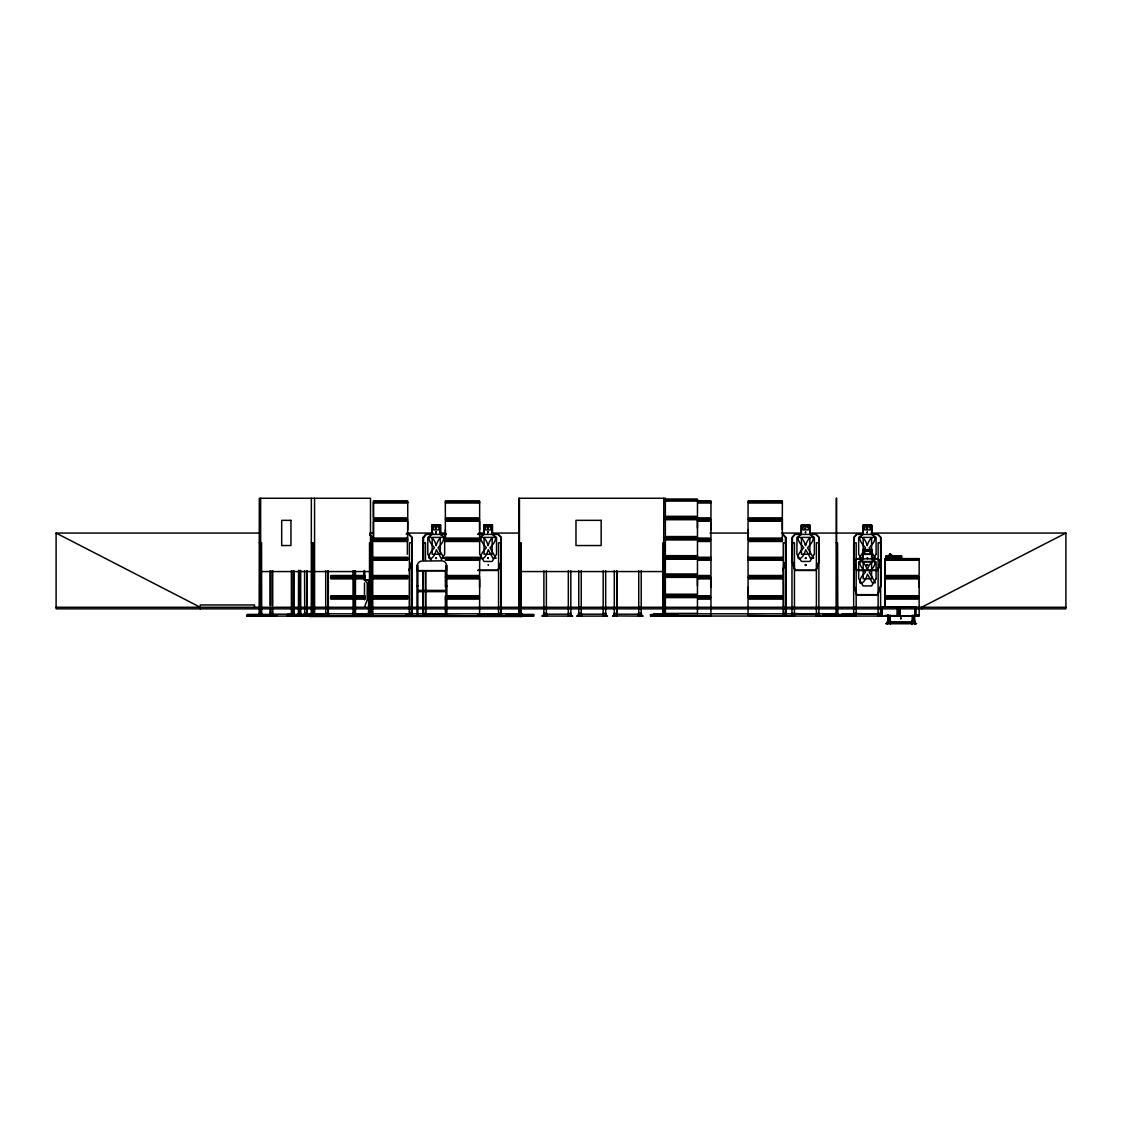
<?xml version="1.0" encoding="UTF-8"?>
<svg xmlns="http://www.w3.org/2000/svg" width="1122" height="1122" viewBox="0 0 1122 1122"><rect width="100%" height="100%" fill="white"/><g stroke="black" fill="none" stroke-linecap="round" stroke-linejoin="round"><path stroke-width="1.5" d="M373.472 538.083L373.472 521.253L407.735 521.253L407.693 538.083L373.43 538.083L373.43 521.253M407.693 529.668L407.693 521.253M445.378 538.083L445.378 529.668M479.599 587.311L479.599 578.896L445.35 578.896L445.378 587.311M479.599 529.668L479.599 521.253L445.35 521.253L445.35 538.083L479.641 538.083M697.435 585.782L697.435 577.367L665.472 577.367M697.435 528.139L697.435 519.724L665.472 519.724M710.913 587.311L710.913 578.896L698.235 578.896M710.913 529.668L710.913 521.253L698.235 521.253M782.357 595.726L748.051 595.726L748.094 587.311M782.357 538.083L748.051 538.083L748.094 529.668M782.314 529.668L782.314 521.253M884.893 595.74L884.893 578.896M894.108 557.704L893 557.031M894.529 557.129L893.294 556.456M919.114 587.311L919.114 578.896L884.865 578.896L884.865 595.726L919.156 595.726L919.156 578.896M506.176 615.726L533.665 616.048L246.77 616.104L276.713 615.726L247.233 616.048L247.345 614.576L272.828 614.576L247.317 614.576M533.651 615.726L533.665 614.576L521.632 614.576L533.665 614.618M678.025 615.726L650.536 616.048L919.184 616.062L884.781 615.445M650.55 615.726L650.55 614.576L678.039 614.576L678.053 616.104M823.043 615.726L850.813 615.726M823.31 616.048L823.324 614.618M850.827 616.104L850.813 614.576L823.043 614.576L823.043 616.104M888.666 555.671L888.652 557.494M894.739 557.704L894.571 555.699L889.914 555.853L889.339 557.704L889.339 555.6L891.569 556.007M889.339 555.741C888.919 558.952 891.597 557.648 888.4 556.161M898.343 557.115L898.343 556.316L898.385 557.732M898.708 556.442L898.708 557.732L899.199 555.853A2.174 1.374 -89.7 0 1 899.185 557.55L899.255 557.732M886.787 557.48L886.787 555.783M887.628 557.368L887.628 556.007L889.269 555.881M887.867 557.368L887.67 555.881M887.923 557.494L887.965 555.783M888.652 557.368L888.4 556.189M891.022 554.745L889.732 554.703L889.76 553.861L891.022 554.745M890.433 557.396L890.433 556.007C905.594 556.778 886.001 557.943 889.9 557.55M890.475 554.324L890.349 554.044M890.826 558.756L889.746 558.672L891.008 558.756M891.625 557.69L891.527 555.811M892.06 557.69L891.92 555.769L889.956 555.853L894.402 555.881L894.416 557.578L890.153 557.957L899.255 557.564M892.607 557.522L892.355 555.755L890.588 555.741M892.733 555.909L892.761 557.69M893.112 557.69L893.126 555.755M892.874 555.909L893.799 555.979M893.631 555.699L893.561 557.69L890.882 557.676L892.551 557.648M893.925 557.031L896.646 556.47L892.958 556.456M894.108 555.825L894.276 557.522M895.272 557.704L895.09 556.035L890.924 555.867M895.202 556.33L893.294 556.891L894.472 556.905M895.637 555.923L894.206 555.825M896.478 556.26L896.113 557.171L896.45 556.26M898.806 557.55L899.199 555.951M899.129 556.891L899.269 555.853M901.653 557.438L901.653 556.133L900.573 556.119L900.559 557.424L901.653 557.438L893.939 557.283M533.665 615.95L497.986 615.726L505.293 615.922M650.564 615.95L710.955 616.006M823.043 615.95L850.813 615.866M445.995 616.104L446.865 615.74L445.995 616.104L445.995 565.656M891.106 555.867L889.578 556.961M782.385 558.419L747.715 558.083L782.385 557.746M890.517 557.41L890.335 558.265L890.517 557.382M890.363 558.153L891.709 557.059M272.309 615.922L272.253 609.134M300.92 613.439L298.298 613.439L298.494 615.922M298.971 614.716L299.055 616.104M368.17 614.351L369.376 608.545M368.311 614.618L369.615 608.545M368.549 614.618L369.783 608.629M247.962 614.716L248.074 616.104M270.093 609.134L270.304 615.922M435.729 528.7L436.093 527.691L435.771 528.672M435.729 545.124L435.883 544.745M487.607 528.7L487.972 527.691M487.607 545.124L488.098 544.745M370.793 565.825L371.859 561.463L371.859 537.41L369.727 534.409M370.653 567.283L372.28 561.519L370.821 567.494M342.266 615.866L388.843 615.922M905.23 559.317L906.842 559.261M487.649 528.672L487.93 527.817L488.322 528.7M408.829 570.186L411.802 561.463L411.732 537.41L408.829 534.409M500.959 561.463L497.972 570.186L477.944 570.186M501.253 561.519L498.182 570.481L477.734 570.481M782.637 570.186L785.624 561.463L785.54 537.41L782.637 534.409M805.287 544.745L805.638 544.745M818.878 561.463L815.876 570.186L795.133 570.186L792.427 561.463L792.427 537.452L795.133 534.409L815.876 534.409L818.878 537.41L818.878 616.104M867.011 544.745L867.376 544.745M880.602 561.463L877.586 570.186L856.857 570.186L854.151 561.463L854.151 537.452L856.857 534.409L877.6 534.409L880.602 537.41L880.602 616.104M880.602 585.936L877.6 594.66L856.857 594.66L854.151 585.936L854.151 561.926L856.871 558.882L877.6 558.882L880.602 561.884M914.318 614.716L911.316 623.439L890.573 623.439L887.867 614.716M911.527 623.734L914.626 614.772M297.512 614.716L297.681 616.104M263.123 614.716L263.291 616.104M364.496 607.086L367.203 599.877L367.203 583.047L364.496 580.032L364.426 570.719L364.664 579.737M478.126 615.866L470.875 615.922M755.681 615.866L762.665 615.922M518.196 615.726L518.56 614.576M541.996 616.048L572.711 616.104L571.561 615.922M543.146 615.922L543.637 614.576L543.693 616.104M577.143 615.922C577.451 617.072 579.078 612.388 578.377 616.104M612.57 616.104L613.916 615.726L613.734 614.716M613.916 614.716L613.93 616.104M791.487 615.726L782.651 615.726L789.958 615.922M851.57 616.104L853.491 615.726L852.72 615.922M891.373 556.961L895.622 557.213M916.239 623.552L886.198 623.552M886.969 623.552L887.292 622.205M805.652 532.08L805.203 532.67M441.17 560.018L444.649 554.254L444.649 537.41L440.287 534.409L440.287 525.391M862.678 558.139L859.48 558.111L865.483 547.69C853.604 535.545 863.744 532.641 867.25 545.657C870.658 532.684 881.429 535.418 869.213 547.76L875.258 558.111L872.187 558.139M423.078 560.257L423.162 537.34L426.009 534.114L431.956 534.114L431.956 525.096M423.457 537.452L426.065 534.409L446.177 534.409M426.15 534.409L423.527 537.452L423.527 559.752M853.856 561.799L856.731 558.588L862.874 558.588L862.874 549.57L871.892 549.57L871.892 558.588L877.727 558.588L880.91 561.771L880.91 585.993L877.811 594.955L856.633 594.955L853.856 585.979L853.856 561.799M890.069 555.783L890.924 555.741L890.966 557.676L891.134 556.021M436.388 557.802L435.687 558.125L436.402 558.433M488.266 557.802L487.565 558.125L488.28 558.433M805.848 558.49L805.105 558.251L805.82 557.676M867.572 558.49L866.829 558.251L867.544 557.676M890.419 556.021L888.414 556.498M867.32 532.109L866.941 532.67M479.683 537.41L484.045 534.409L484.115 525.391L492.249 525.391L492.249 534.409M921.527 607.325L1065.9 533.062L1065.9 608.853L56.1 608.853L56.1 533.062L259.463 533.062M805.834 558.433L805.82 557.802M867.558 558.433L867.544 557.802M436.318 558.476L436.318 557.76M488.196 558.476L488.182 557.76M419.011 615.922L426.304 615.726L408.829 615.726L416.136 615.922M543.455 615.866L542.122 615.922M612.71 615.922L643.116 616.104L641.658 615.866M407.763 557.746L373.107 558.167L407.763 558.419M479.669 557.746L445.013 558.167L479.669 558.419M747.897 557.816L748.094 541.477L782.357 541.477M747.967 615.403L782.357 616.006M891.822 555.124L890.069 556.147M900.812 617.885L900.952 618.811M436.22 532.712L436.079 531.674L435.799 532.67M805.638 532.712L805.582 531.8M487.958 532.123L487.677 532.67M445.266 615.445L479.641 616.006M867.264 532.726L867.306 531.8M889.886 555.853L890.784 555.656M911.99 559.247L914.472 559.303M417.847 616.076L416.977 615.712L417.847 616.076L417.847 565.656M665.472 499.346L697.463 499.346M665.444 499.416L697.491 499.416M665.444 500.019L697.491 500.019M665.444 500.089L697.491 500.089M373.402 500.945L407.763 500.945M445.322 500.945L479.669 500.945M698.221 500.917L710.983 500.945M748.023 500.945L782.385 500.945M665.5 501.099L697.435 501.099M698.249 501.59L710.983 501.59M407.693 502.628L373.472 502.628L373.472 517.859L407.735 517.859L407.735 501.618L373.402 501.618L373.43 517.859M373.514 502.656L407.665 502.656M665.472 516.33L697.463 516.33L697.463 500.089M665.262 517.508L697.702 517.508M445.35 517.859L479.641 517.859L479.641 501.618L445.322 501.618L445.378 517.859M698.235 517.859L710.955 517.859L710.955 501.618M782.357 517.859L748.051 517.859L748.051 501.618L782.385 501.548L782.314 517.859M665.262 518.546L697.702 518.546M373.191 519.037L407.973 519.037M445.111 519.037L479.879 519.037M698.305 519.037L711.194 519.037M747.813 519.037L782.581 519.037M373.191 520.075L407.973 520.075M445.111 520.075L479.879 520.075M698.305 520.075L711.194 520.075M747.813 520.075L782.581 520.075M440.666 525.096L431.872 525.096L431.872 534.114M432.166 525.391L440.371 525.391L440.371 534.409M435.855 532.726L436.163 531.8L435.939 532.599M487.733 532.726L488.098 531.688L487.804 532.599M369.909 533.062L373.416 533.062M406.725 533.062L433.022 533.062M440.034 533.062L445.294 533.062M478.603 533.062L483.863 533.062M492.628 533.062L518.925 533.062M710.016 533.062L748.584 533.062M781.894 533.062L801.178 533.062M809.944 533.062L862.538 533.062M871.303 533.062L1065.9 533.062M406.122 534.114L409.025 534.114L412.097 537.298L412.083 616.104M440.581 534.114L446.304 534.114M477.818 534.114L483.834 534.114L483.834 525.096M498.182 534.114L492.46 534.114L492.544 525.096L483.75 525.096L483.75 534.114M782.763 534.114L785.919 537.298L785.905 616.104M477.944 534.409L498.056 534.409L500.959 537.41M665.472 536.554L697.463 536.554L697.463 519.724M372.069 537.298L369.811 534.114L372.069 537.41L372.266 616.104M423.162 537.34L423.331 560.257M665.262 537.733L697.702 537.733M698.235 538.083L710.955 538.083L710.955 521.253M665.262 538.77L697.702 538.77M373.191 539.261L407.973 539.261M445.111 539.261L479.879 539.261M698.305 539.261L711.194 539.261M747.813 539.261L782.581 539.261M665.472 539.948L697.463 539.948L697.463 556.175M373.191 540.299L407.973 540.299M445.111 540.299L479.879 540.299M698.305 540.299L711.194 540.299M747.813 540.299L782.581 540.299M373.43 541.477L407.735 541.477M445.35 541.477L479.641 541.477M698.235 541.477L710.955 541.477L710.955 557.704M259.322 542.81L261.566 542.81L261.664 616.104L261.721 613.439L259.098 613.439M311.341 542.81L313.192 542.81L313.192 616.104M412.055 542.81L409.404 542.81L409.404 616.104M423.078 542.81L425.476 542.81L425.476 560.257M501.211 542.81L498.561 542.81L498.561 616.104M518.757 542.81L521.239 542.81L521.239 616.104M665.36 542.81L662.878 542.81L662.878 616.104M785.877 542.81L783.226 542.81L783.437 616.104L783.479 568.98M818.878 542.81L816.395 542.81L816.395 616.104M836.283 542.81L837.559 542.81L837.531 616.104L837.278 542.81M853.688 542.81L856.17 542.81L856.17 616.104M880.602 542.81L878.119 542.81L878.119 616.104M863.169 549.864L871.598 549.864M863.169 554.254L871.584 554.254M665.444 556.217L697.491 556.217M665.472 556.835L697.463 556.835M665.444 556.891L697.491 556.891M373.472 557.269L407.693 557.269M445.378 557.269L479.599 557.269M698.221 557.269L710.913 557.269M748.094 557.269L782.314 557.269M665.444 557.746L697.491 557.746M698.249 557.746L710.983 557.746M698.221 558.419L710.983 558.419M373.402 558.602L407.763 558.602M445.322 558.602L479.669 558.602M698.221 558.56L710.983 558.602M748.023 558.602L782.385 558.602M884.837 558.602L919.184 558.602M479.669 559.191L445.322 559.191L479.669 559.233L479.599 575.502L445.35 575.502L445.378 570.425M748.023 559.191L782.385 559.191L748.023 559.275L748.094 575.502L782.357 575.502M884.837 559.191L919.184 559.191L919.114 575.502L884.865 575.502L884.865 559.275L919.184 559.233M373.472 560.271L407.693 560.271M445.378 560.271L479.599 560.271M698.221 560.271L710.913 560.271M748.094 560.271L782.314 560.271M919.114 560.271L884.893 560.271L884.893 575.502M412.012 561.519L409.109 570.481M805.372 564.632L805.372 565.446M867.096 564.632L867.096 565.446M417.412 570.593L446.43 570.593M260.641 571.561L370.498 571.561M520.496 571.561L663.607 571.561M665.472 573.973L697.463 573.973L697.463 557.746M665.262 575.151L697.702 575.151M330.808 575.502L365.099 575.502M373.43 575.502L407.735 575.502M698.235 575.502L710.955 575.502L710.955 559.275M665.262 576.189L697.702 576.189M330.569 576.68L365.337 576.68M373.191 576.68L407.973 576.68M445.111 576.68L479.879 576.68M698.305 576.68L711.194 576.68M747.813 576.68L782.581 576.68M884.627 576.68L919.395 576.68M330.569 577.718L365.337 577.718M373.191 577.718L407.973 577.718M445.111 577.718L479.879 577.718M698.305 577.718L711.194 577.718M747.813 577.718L782.581 577.718M884.627 577.718L919.395 577.718M330.808 578.896L365.099 578.896M373.43 578.896L407.735 578.896M782.357 578.896L748.051 578.896L748.051 595.726M364.426 579.737L368.184 579.737L369.461 581.855M367.82 579.934L370.064 579.934M368.114 580.032L364.243 580.032L364.243 571.014M416.977 585.67L417.847 585.67M445.995 585.67L446.865 585.67M416.977 585.894L417.847 585.894M445.995 585.894L446.865 585.894M417.847 590.396L445.995 590.396M417.847 591.645L445.995 591.645M665.472 594.211L697.463 594.211L697.463 577.367M665.262 595.375L697.702 595.375M330.808 595.726L365.099 595.726M373.43 595.726L407.735 595.726M445.35 595.726L479.641 595.726L479.641 578.896M698.235 595.74L710.955 595.726L710.955 578.896M665.262 596.427L697.702 596.427M330.569 596.904L365.337 596.904M373.191 596.904L407.973 596.904M445.111 596.904L479.879 596.904M698.305 596.904L711.194 596.904M747.813 596.904L782.581 596.904M884.627 596.904L919.395 596.904M665.472 597.591L697.463 597.591L697.463 613.832M330.569 597.942L365.337 597.942M373.191 597.942L407.973 597.942M445.111 597.942L479.879 597.942M698.305 597.942L711.194 597.942M747.813 597.942L782.581 597.942M884.627 597.942L919.395 597.942M330.808 599.12L365.099 599.12M373.43 599.12L407.735 599.12M445.35 599.12L479.641 599.12L479.599 614.912M698.235 599.12L710.955 599.12L710.913 614.912M782.357 599.12L748.051 599.12L748.094 614.912M881.822 606.946L898.217 606.946M899.676 606.946L916.085 606.946M56.1 607.268L1065.9 607.268M314.791 613.439L311.103 613.439L311.187 616.104M352.785 613.439L355.716 613.439M372.995 613.439L368.409 613.439L368.409 614.197M697.435 613.383L662.583 613.439L662.597 616.104M837.854 613.439L836.002 613.439L836.002 616.104M837.096 613.818L653.846 613.818L653.846 616.104M882.243 613.818L842.089 613.818L842.089 616.104M260.781 614.197L261.664 614.197M272.506 614.197L291.566 614.197M298.368 614.197L299.167 614.197M306.965 614.197L325.955 614.197M370.274 614.197L354.987 614.197L354.987 613.439M405.94 614.197L409.376 614.197M425.757 614.197L446.654 614.197M477.888 614.197L498.533 614.197M546.666 614.197L568.041 614.197M581.519 614.197L602.893 614.197M617.072 614.197L638.446 614.197M663.789 614.197L664.757 614.197M836.283 614.197L837.559 614.197M287.19 614.576L310.822 614.576L287.232 614.576L287.19 616.104M506.176 614.716L516.485 614.576L506.176 614.618L506.19 616.104M571.168 614.618L571.379 615.726M606.104 614.576L606.034 616.104M641.602 614.716L641.588 616.104M650.55 614.716L678.039 614.716M823.043 614.716L850.813 614.618M916.772 614.912L919.114 614.912M916.884 615.403L919.184 615.403L919.114 599.12L884.865 599.12L884.865 607.24M287.344 614.716L287.344 615.726L335.562 615.922M407.735 616.006L287.344 615.726M576.848 616.104L607.563 616.104L606.413 615.922M900.728 618.811L900.952 617.885M890.531 621.826L911.92 621.826M914.837 622.205L915.075 623.734M887.165 622.331L887.348 623.734M885.819 623.678L887.207 623.552M916.604 623.678L915.089 623.495M895.987 556.736L896.646 556.638M894.907 555.839L891.359 555.811L893.378 555.909M898.484 556.105L901.359 556.133M900.321 556.119L901.653 556.133M896.646 556.47L892.958 556.722M893.687 557.185L894.865 557.185M889.648 554.52L891.05 554.52M888.105 556.021L885.721 555.881L885.721 557.311L895.622 557.704M888.624 555.881L899.073 555.853M886.24 556.217L889.774 556.203M892.733 556.232L896.127 556.736M886.24 556.961L889.76 556.975M892.116 557.508L891.191 557.676L892.004 557.508M894.192 557.396L898.624 557.424M881.976 615.922L882.313 608.475M881.415 615.866L882.691 616.104M665.893 614.618L665.977 615.866M453.274 615.866L446.29 615.922M410.007 615.922L409.965 613.439M56.1 533.062L200.263 607.268M312.715 615.922L312.757 570.369M289.055 614.702L288.957 616.104M498.098 534.114L501.253 537.298L501.239 616.104M327.498 615.922L327.554 613.439M301.509 614.576L301.481 616.104M431.297 560.018L427.805 554.254L427.805 537.41L432.166 534.409L432.236 525.391M367.946 579.737L369.923 583.047M367.862 580.032L369.671 583.047M820.687 616.104L819.355 615.726M488.014 527.719L488.351 528.686M488.014 544.128L488.351 545.096M887.572 614.758L890.349 623.734M850.532 614.576L850.532 616.104M895.356 556.147L895.356 557.325M887.754 621.069L887.754 623.734L887.768 615.277M921.737 607.268L921.737 608.853M915.889 608.475L915.847 616.104M915.468 608.475L915.398 616.104M915.061 608.475L915.061 616.104M914.837 623.734L914.963 621.069L911.92 621.069L911.92 623.734M914.682 615.122L914.668 623.734M914.402 621.069L914.388 623.734M912.495 621.069L912.495 623.734M912.2 615.122L912.2 623.734M900.167 608.475L900.167 616.104M899.872 608.475L899.872 616.104M899.676 608.475L899.676 616.104M898.021 608.475L898.021 616.104M897.614 608.475L897.614 616.104M897.207 608.475L897.207 616.104M890.531 623.734L890.531 621.069L887.474 621.069L887.586 623.734M890.251 615.277L890.251 623.734M889.97 621.069L889.97 623.734M888.063 621.069L888.063 623.734M884.893 599.12L884.893 607.016M882.018 608.475L882.018 616.104M881.822 608.475L881.822 616.104M880.882 616.104L880.854 613.439L877.811 613.439L877.825 614.197L853.379 613.439L853.379 616.104M880.279 613.439L880.279 616.104M878.4 613.439L878.372 616.104M855.862 613.439L855.89 616.104M853.968 613.439L853.94 616.104M853.66 542.81L853.66 616.104M837.685 613.439L837.825 616.104M836.591 498.266L836.591 616.104M836.297 498.266L836.283 616.104L836.156 613.439M819.158 616.104L819.158 613.439L816.115 613.439L816.115 614.197L791.669 613.439L791.669 616.104M818.597 613.439L818.597 616.104M816.676 613.439L816.676 616.104M794.446 616.104L794.446 542.81L791.964 542.81L791.964 616.104M794.152 613.439L794.152 616.104M792.244 613.439L792.244 616.104M786.143 616.104L786.143 613.439L782.946 613.439L782.946 614.197L783.198 613.439M785.624 537.41L785.624 616.104M785.316 613.439L785.274 616.104M782.314 538.083L782.357 521.253L748.051 521.253L748.051 538.083M665.641 613.439L665.739 616.104M665.556 614.576L665.556 616.104M665.36 616.104L665.36 498.266L518.757 498.266L518.757 616.104M665.051 613.439L665.037 616.104L664.757 542.81M663.817 498.266L663.509 616.104M663.158 613.439L663.158 616.104M641.419 616.104L641.504 613.439L638.446 613.439L638.446 616.104M641.223 570.733L641.209 616.104M640.928 613.439L640.928 616.104M639.021 613.439L639.021 616.104M638.741 570.733L638.741 616.104M617.072 616.104L617.072 613.439L614.014 613.439L614.099 616.104M616.497 613.439L616.497 616.104M614.59 613.439L614.59 616.104M614.295 570.733L614.309 616.104M605.866 616.104L605.95 613.439L602.893 613.439L602.893 616.104M605.67 570.733L605.67 616.104M605.375 613.439L605.375 616.104M603.468 613.439L603.468 616.104M603.173 570.733L603.187 616.104M581.519 616.104L581.519 613.439L578.461 613.439L578.545 616.104M581.224 570.733L581.238 616.104M580.944 613.439L580.944 616.104M579.036 613.439L579.036 616.104M578.756 570.733L578.756 616.104M571.014 616.104L571.098 613.439L568.041 613.439L568.041 616.104M570.817 570.733L570.817 616.104M570.523 613.439L570.523 616.104M568.616 613.439L568.616 616.104M568.335 570.733L568.321 616.104M546.666 616.104L546.666 613.439L543.609 613.439L543.525 616.104M546.372 570.733L546.386 616.104M546.091 613.439L546.091 616.104M544.17 613.439L544.184 616.104M543.889 570.733L543.904 616.104M521.52 616.104L521.52 613.439L518.462 613.439L518.56 616.104M520.959 613.439L520.959 616.104M520.664 613.439L520.524 616.497M520.384 542.81L520.398 616.104M519.444 498.266L519.43 616.104M519.29 613.439L519.276 616.104M519.051 613.439L519.051 616.104M501.478 616.104L501.478 613.439L498.28 613.439L498.28 614.197M500.889 537.41L501.001 616.104M500.608 613.439L500.65 616.104M498.799 613.439L498.771 616.104M492.165 525.391L492.165 534.409L496.527 537.41L496.527 554.254L492.165 561.463L484.045 561.463L479.683 554.254L479.641 521.253M446.865 565.236L446.865 616.104M445.378 599.12L445.378 614.912M440.581 525.096L440.666 534.114M426.009 614.197L426.009 613.439L422.812 613.439L422.812 616.104M425.729 570.733L425.729 616.104M425.476 570.733L425.519 616.104M425.126 613.439L425.168 616.104M423.331 570.733L423.289 616.104M423.078 570.733L423.05 616.104M417.412 565.348L417.412 570.775L446.43 570.775L446.43 565.348A4.909 4.278 0 0 0 441.283 560.846L422.573 561.042A4.909 4.278 0 0 0 417.412 565.544M416.977 565.236L416.977 616.104M412.335 616.104L412.335 613.439L409.137 613.439L409.137 614.197M411.802 537.41L411.802 616.104M411.451 613.439L411.493 616.104M409.656 568.98L409.614 616.104M407.37 537.41L407.37 554.254M372.939 613.439L372.939 616.104M372.742 616.104L372.742 542.81L369.517 542.81L369.517 616.104M371.761 613.439L371.663 616.104M371.368 542.81L371.522 616.104M370.765 613.439L370.765 616.104M370.498 543.637L370.498 498.266L259.322 498.266L259.168 616.104M370.625 613.439L370.625 616.104M370.386 542.81L370.386 616.104M369.39 613.439L369.362 616.104M368.97 613.439L368.858 616.104M368.591 579.934L368.577 616.104M364.496 583.047L364.496 599.877M355.464 570.733L355.464 616.104M355.365 613.439L355.365 616.104M354.79 570.733L354.79 616.104M354.384 613.439L354.482 616.104M353.711 570.733L353.711 616.104M353.5 613.439L353.5 616.104M353.135 613.439L353.135 616.104L353.037 570.733M352.827 613.439L352.827 616.104M328.592 616.104L328.592 613.439L325.464 613.439L325.478 614.197M328.353 570.733L328.353 616.104M328.115 613.439L328.171 616.104M327.876 570.733L327.876 616.104M325.899 613.439L325.829 616.104M325.717 570.733L325.717 616.104M314.567 498.266L314.595 616.104M313.88 613.439L314.006 616.104M313.641 570.369L313.795 616.104M313.445 613.439L313.445 616.104M312.645 613.439L312.589 616.104M312.211 542.81L312.211 616.104M312.098 613.439L312.098 616.104M311.341 498.266L311.313 616.104M307.442 614.197L307.442 613.439L304.314 613.439L304.314 616.104M307.19 570.733L307.077 616.104M306.965 613.439L306.965 616.104M306.713 570.733L306.713 616.104M306.39 613.439L306.39 616.104M306.32 613.439L306.32 616.104M304.735 613.439L304.735 616.104L304.567 570.733M300.85 613.439L300.78 616.104M300.696 570.369L300.696 616.104M299.728 613.439L299.602 616.104M299.336 570.369L299.167 616.104M298.536 570.369L298.438 616.104M294.216 616.104L294.216 613.439L291.089 613.439L291.089 616.104M293.964 570.733L293.964 616.104M293.501 570.733L293.501 616.104M293.108 613.439L293.179 616.104M292.127 613.439L292.197 616.104M291.804 570.733L291.804 616.104M291.51 613.439L291.44 616.104L291.341 570.733M272.983 614.197L272.983 613.439L269.841 613.439L269.855 616.104M272.73 570.733L272.73 605.642M272.73 609.134L272.828 616.104M272.506 613.439L272.506 616.104M272.253 570.733L272.253 605.642M271.861 613.439L271.931 616.104M270.963 613.439L271.061 616.104M270.57 570.733L270.57 605.642M270.57 609.134L270.57 616.104M270.276 613.439L270.234 616.104M270.093 570.733L270.093 605.642M261.454 613.439L261.454 616.104M260.781 613.439L260.781 616.104M260.641 498.266L260.683 616.104M260.528 613.439L260.444 616.104M260.122 542.81L260.304 616.104M259.967 613.439L259.967 616.104M254.512 607.268L254.512 604.968L200.263 604.968L200.263 608.853M887.053 557.48A1.767 1.767 0 0 1 887.067 555.783M892.074 557.157A1.781 1.781 0 0 1 891.247 558.237M889.101 557.943A1.781 1.781 0 0 1 888.582 556.694L888.652 556.232A1.781 1.781 0 0 1 891.906 555.811M892.285 557.213A2.02 2.02 0 0 1 889.171 558.335A2.02 2.02 0 0 1 889.185 555.025A2.02 2.02 0 0 1 892.285 556.175M894.094 557.171L895.132 557.704L894.094 557.087M488.336 565.025C488.491 565.32 487.397 564.506 488.477 565.025M806.031 565.025C805.217 566.75 805.189 563.3 806.031 565.025M867.755 565.025C866.829 566.834 866.913 563.286 867.755 565.025M443.961 558.111L441.156 558.391L436.374 549.682C433.05 563.384 422.349 560.509 434.509 547.69C423.05 535.643 432.812 532.571 436.22 545.657C439.543 532.613 449.908 535.517 438.113 547.76L443.961 558.111M495.84 558.111L493.035 558.391L488.238 549.682C484.928 563.384 474.227 560.509 486.387 547.69C474.929 535.643 484.69 532.571 488.098 545.657C491.422 532.613 501.786 535.517 489.991 547.76L495.84 558.111M805.049 528.658C805.68 528.476 806.241 527.985 805.049 528.658M866.773 528.658C868.204 529.556 867.208 526.358 866.773 528.658M813.548 558.111L810.645 558.391L805.68 549.682C802.272 563.314 791.15 560.607 803.759 547.69C791.88 535.545 802.034 532.641 805.54 545.657C808.948 532.684 819.719 535.418 807.489 547.76L813.548 558.111M875.272 582.584L872.383 582.851L867.418 574.155C864.01 587.788 852.888 585.081 865.497 572.164C853.618 560.018 863.772 557.101 867.278 570.13C870.686 557.157 881.457 559.892 869.227 572.234L875.272 582.584M785.835 561.519L782.847 570.481L785.835 561.519M819.172 561.519L816.087 570.481L794.909 570.481L792.118 561.505L792.118 537.34L794.993 534.114L801.136 534.114L801.136 525.096L810.154 525.096L810.154 534.114L816.003 534.114L819.172 537.298L819.172 561.519M880.896 561.519L877.797 570.481L856.633 570.481L853.842 561.505L853.842 537.34L856.717 534.114L862.874 534.114L862.874 525.096L871.878 525.096L871.878 534.114L877.727 534.114L880.896 537.298L880.896 561.519M814.362 554.254L809.86 561.463L801.445 561.463L796.929 554.254L796.929 537.41L801.445 534.409L801.445 525.391L809.86 525.391L809.86 534.409L814.362 537.41L814.362 554.254M876.1 554.254L871.584 561.463L863.169 561.463L858.667 554.254L858.667 537.41L863.169 534.409L863.169 525.391L871.584 525.391L871.584 534.409L876.1 537.41L876.1 554.254M876.1 578.728L871.584 585.936L863.169 585.936L858.667 578.728L858.667 561.884L863.169 558.882L863.169 537.41L871.584 537.41L871.598 558.882L876.1 561.884L876.1 578.728M892.551 557.522L890.882 557.55A4.067 4.067 0 0 0 892.551 557.522M479.599 502.628L445.378 502.628L479.571 502.656M710.913 502.628L698.221 502.628L710.885 502.656M782.314 502.628L748.094 502.628L782.272 502.656M290.949 520.342L281.692 520.342L281.692 545.544L290.949 545.544L290.949 520.342M601.168 520.342L575.979 520.342L575.979 545.544L601.168 545.544L601.168 520.342M438.842 526.891L433.611 526.891L433.611 529.907L438.842 529.907L438.842 526.891M490.721 526.891L485.489 526.891L485.489 529.907L490.721 529.907L490.721 526.891M808.359 526.891L802.945 526.891L802.945 529.907L808.359 529.907L808.359 526.891M870.083 526.891L864.669 526.891L864.669 529.907L870.083 529.907L870.083 526.891M440.287 537.41L432.166 537.41L432.166 554.254L440.287 554.254L440.287 537.41M492.165 537.41L484.045 537.41L484.045 554.254L492.165 554.254L492.165 537.41M809.86 537.41L801.445 537.41L801.445 554.254L809.86 554.254L809.86 537.41M870.083 551.365L864.669 551.365L864.669 554.38L870.083 554.38L870.083 551.365M697.393 555.699L665.528 555.699L697.435 555.741M697.435 558.742L665.5 558.742L697.393 558.784M407.763 559.191L373.402 559.191L407.763 559.275M710.983 559.191L698.249 559.191L710.983 559.233M871.584 561.884L863.169 561.884L863.169 578.728L871.584 578.728L871.584 561.884M522.291 613.818L309.462 613.818L309.462 616.497L522.291 616.497L522.291 613.818M616.791 616.104L616.791 570.733L616.777 616.104M259.729 616.104L259.645 613.439L259.589 616.104"/></g></svg>
